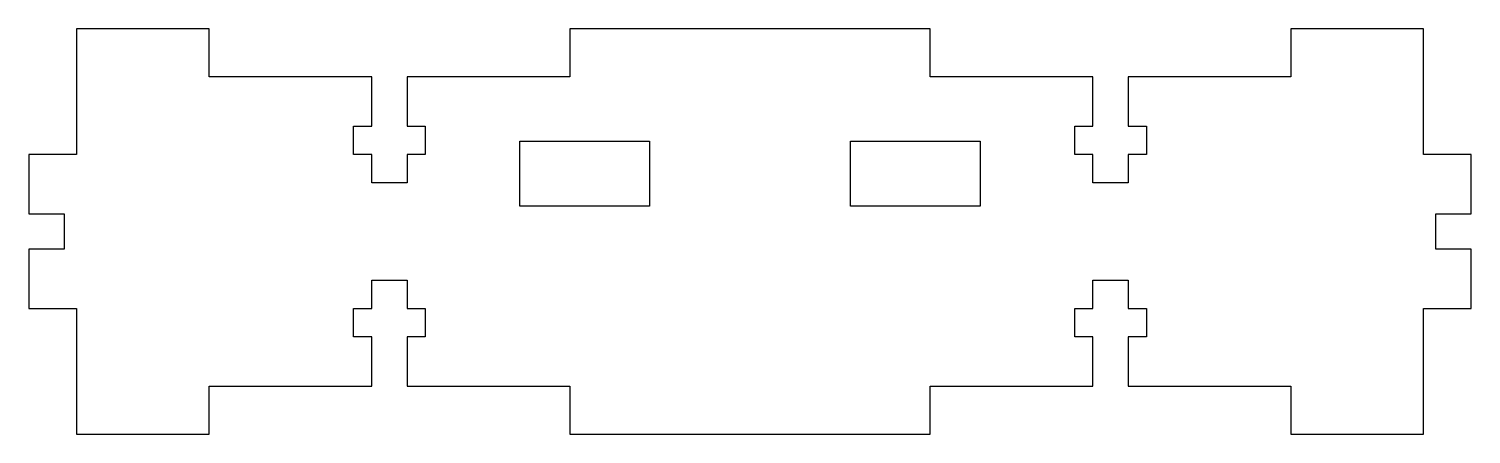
# Model space of a CAD drawing. Header units: inches. Extents: x -17.25 to -10.12, y -2.12 to -0.12.
import ezdxf

# ---------------------------------------------------------------- set-up
doc = ezdxf.new("R2010")
doc.units = ezdxf.units.IN
doc.layers.get('0').update_dxf_attribs({"linetype": 'CONTINUOUS'})

msp = doc.modelspace()

# ---------------------------------------------------------------- linework, layer by layer
for points in [[(-12.7969, -1.889), (-11.9933, -1.889), (-11.9933, -1.645), (-12.0833, -1.645), (-12.0833, -1.505), (-11.9933, -1.505), (-11.9933, -1.365), (-11.8193, -1.365), (-11.8193, -1.505), (-11.7293, -1.505), (-11.7293, -1.645), (-11.8193, -1.645), (-11.8193, -1.889), (-11.0156, -1.889), (-11.0156, -2.125), (-10.361, -2.125), (-10.361, -1.505), (-10.125, -1.505), (-10.125, -1.212), (-10.299, -1.212), (-10.299, -1.038), (-10.125, -1.038), (-10.125, -0.745), (-10.361, -0.745), (-10.361, -0.125), (-11.0156, -0.125), (-11.0156, -0.361), (-11.8193, -0.361), (-11.8193, -0.605), (-11.7293, -0.605), (-11.7293, -0.745), (-11.8193, -0.745), (-11.8193, -0.885), (-11.9933, -0.885), (-11.9933, -0.745), (-12.0833, -0.745), (-12.0833, -0.605), (-11.9933, -0.605), (-11.9933, -0.361), (-12.7969, -0.361), (-12.7969, -0.125), (-14.5781, -0.125), (-14.5781, -0.361), (-15.3818, -0.361), (-15.3818, -0.605), (-15.2918, -0.605), (-15.2918, -0.745), (-15.3818, -0.745), (-15.3818, -0.885), (-15.5558, -0.885), (-15.5558, -0.745), (-15.6458, -0.745), (-15.6458, -0.605), (-15.5558, -0.605), (-15.5558, -0.361), (-16.3594, -0.361), (-16.3594, -0.125), (-17.014, -0.125), (-17.014, -0.745), (-17.25, -0.745), (-17.25, -1.038), (-17.076, -1.038), (-17.076, -1.212), (-17.25, -1.212), (-17.25, -1.505), (-17.014, -1.505), (-17.014, -2.125), (-16.3594, -2.125), (-16.3594, -1.889), (-15.5558, -1.889), (-15.5558, -1.645), (-15.6458, -1.645), (-15.6458, -1.505), (-15.5558, -1.505), (-15.5558, -1.365), (-15.3818, -1.365), (-15.3818, -1.505), (-15.2918, -1.505), (-15.2918, -1.645), (-15.3818, -1.645), (-15.3818, -1.889), (-14.5781, -1.889), (-14.5781, -2.125), (-12.7969, -2.125)], [(-14.824, -0.68), (-14.184, -0.68), (-14.184, -1), (-14.824, -1)], [(-12.551, -0.68), (-12.551, -1), (-13.191, -1), (-13.191, -0.68)]]:
    msp.add_lwpolyline(points, close=True)

doc.saveas('drawing.dxf')
